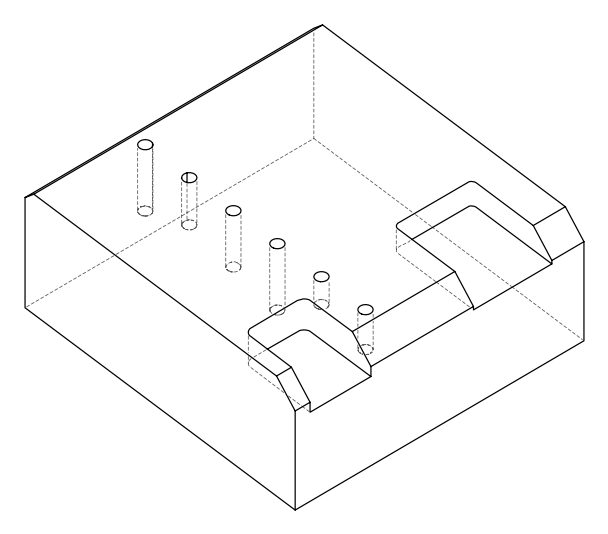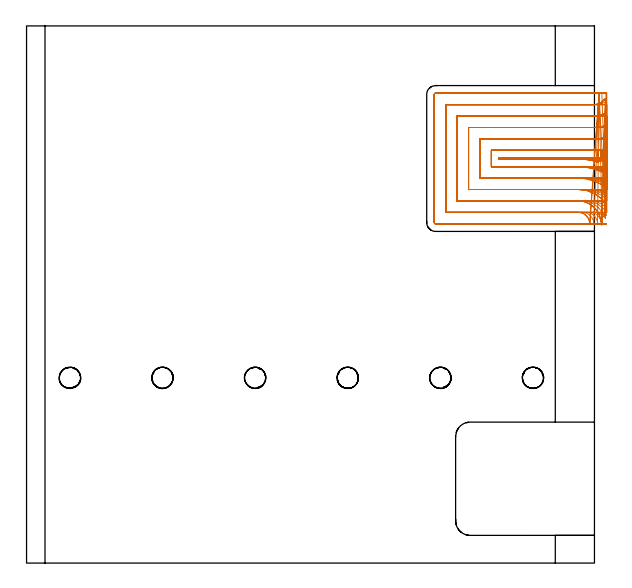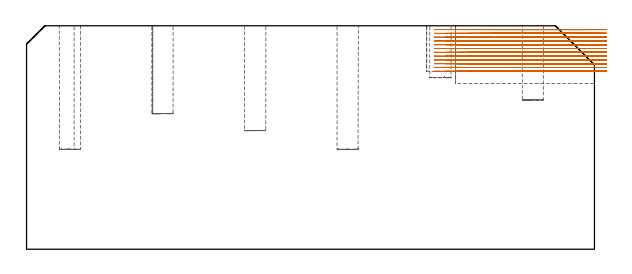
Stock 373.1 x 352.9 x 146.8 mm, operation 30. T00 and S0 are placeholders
(PLAN: 30 operations, 16 tool changes, 98.7 min)
(1 SPOT_DRILL | STEP1POCKET | NXT0321_9005460120000 | 0.03 min | 2 mm3)
(2 SPOT_DRILL_1 | STEP1POCKET_1 | NXT0321_9005460120000 | 0.03 min | 2 mm3)
(3 SPOT_DRILL_2 | STEP1POCKET_2 | NXT0321_9005460120000 | 0.03 min | 3 mm3)
(4 SPOT_DRILL_3 | STEP1POCKET_3 | NXT0321_9005460120000 | 0.03 min | 2 mm3)
(5 SPOT_DRILL_4 | STEP1POCKET_4 | NXT0321_9005460120000 | 0.03 min | 2 mm3)
(6 SPOT_DRILL_5 | STEP1POCKET_5 | NXT0321_9005460120000 | 0.03 min | 2 mm3)
(7 DRILL_BLIND_HOLE_INTO_CENTER | STEP1POCKET | NXT0301_042 | 0.2 min | 1881 mm3)
(8 DRILL_TO_ENLARGE_BLIND_HOLE | STEP1POCKET | UGT0301_374 | 0.2 min | 4579 mm3)
(9 DRILL_BLIND_HOLE_INTO_CENTER_1 | STEP1POCKET_1 | NXT0301_042 | 0.33 min | 3153 mm3)
(10 DRILL_TO_ENLARGE_BLIND_HOLE_1 | STEP1POCKET_1 | UGT0301_374 | 0.33 min | 7596 mm3)
(11 DRILL_BLIND_HOLE_INTO_CENTER_2 | STEP1POCKET_2 | NXT0301_042 | 0.24 min | 2233 mm3)
(12 DRILL_TO_ENLARGE_BLIND_HOLE_2 | STEP1POCKET_2 | UGT0301_374 | 0.24 min | 5416 mm3)
(13 DRILL_BLIND_HOLE_INTO_CENTER_3 | STEP1POCKET_3 | NXT0301_042 | 0.29 min | 2669 mm3)
(14 DRILL_TO_ENLARGE_BLIND_HOLE_3 | STEP1POCKET_3 | UGT0301_374 | 0.29 min | 6452 mm3)
(15 DRILL_BLIND_HOLE_INTO_CENTER_4 | STEP1POCKET_4 | NXT0301_042 | 0.33 min | 3153 mm3)
(16 DRILL_TO_ENLARGE_BLIND_HOLE_4 | STEP1POCKET_4 | UGT0301_374 | 0.33 min | 7594 mm3)
(17 DRILL_BLIND_HOLE_INTO_CENTER_5 | STEP1POCKET_5 | NXT0301_042 | 0.15 min | 1303 mm3)
(18 DRILL_TO_ENLARGE_BLIND_HOLE_5 | STEP1POCKET_5 | UGT0301_374 | 0.15 min | 3212 mm3)
(19 BORE_BLIND_HOLE | STEP1POCKET | UGT0332_064 | 0.2 min | 1032 mm3)
(20 BORE_BLIND_HOLE_1 | STEP1POCKET_1 | UGT0332_064 | 0.33 min | 1723 mm3)
(21 BORE_BLIND_HOLE_2 | STEP1POCKET_2 | UGT0332_064 | 0.24 min | 1226 mm3)
(22 BORE_BLIND_HOLE_3 | STEP1POCKET_3 | UGT0332_064 | 0.29 min | 1455 mm3)
(23 BORE_BLIND_HOLE_4 | STEP1POCKET_4 | UGT0332_064 | 0.33 min | 1721 mm3)
(24 BORE_BLIND_HOLE_5 | STEP1POCKET_5 | UGT0332_064 | 0.15 min | 722 mm3)
(25 AREA_MILL | FG_CHAMFER_SURFACE | UGT0205_001 | 10.25 min | 46894 mm3)
(26 AREA_MILL_1 | FG_CHAMFER_SURFACE_1 | UGT0205_001 | 1.7 min | 8766 mm3)
(27 AREA_MILL_2 | FG_CHAMFER_SURFACE_2 | UGT0205_001 | 14.32 min | 25832 mm3)
(28 AREA_MILL_3 | FG_CHAMFER_SURFACE_3 | UGT0205_001 | 3.36 min | 15700 mm3)
(29 MILL_SLOT | SLOT_PARTIAL_RECTANGULAR | NXT0201_012 | Follow Part, ap 4, ae 75% | 15.05 min | 250172 mm3)
(30 MILL_SLOT_1 | SLOT_PARTIAL_RECTANGULAR_1 | NXT0201_013 | Follow Part, ap 2.5, ae 75% | 49.25 min | 309719 mm3)
(TOOL NXT0321_9005460120000 | NC Spot Drill, 142deg, 12mm, Carbide, Uncoated | D12 PA142 FL30 Z2)
(TOOL NXT0301_042 | Carbide Drill 7.1mm [860.1-0710-057A1-MM 2214] | D7.1 PA140 FL85 Z2)
(TOOL UGT0301_374 | Twist Drill Flat Bottom 13 mm | D13 PA180 FL101 Z2)
(TOOL UGT0332_064 | 14 mm Boring Bar Slip Fit | D14)
(TOOL UGT0205_001 | Chamfer Mill 20 x 3 x 45 deg. | D20 FL50 Z2)
(TOOL NXT0201_012 | ENDMILL 16mm [2P460-1600-NA 1630] | D16 FL38 Z6)
(TOOL NXT0201_013 | ENDMILL 10mm | D10 FL30 Z4)
(OP 30 MILL_SLOT_1)
G17 G21 G94 G90
T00 M6
G54
G17 G0 G90 X381.073 Y271.933 S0 M3
G43 Z156.8 H0
Z144.308
G94 G1 X378.1 Y271.533 F250.
G2 X375.271 Y271.262 R37.5 F500.
G1 X375.559 Y266.271
G3 X375.202 Y263.42 R5.
X362.383 Y265.4 R42.5
G1 X310.4
Y266.2
X373.111
G3 X375.559 Y266.271 R42.5
G1 X375.271 Y271.262
G2 X373.111 Y271.2 R37.5
G1 X305.4
Y260.4
X362.383
G2 X378.1 Y256.947 R37.5
G1 X380.824 Y255.69 F250.
X381.058 Y279.617
X378.1 Y279.118
G2 X373.111 Y278.7 R30. F500.
G1 X297.9
Y252.9
X362.383
G2 X378.1 Y248.453 R30.
G1 X380.655 Y246.881 F250.
X381.025 Y287.425
X378.1 Y286.76
G2 X373.111 Y286.2 R22.5 F500.
G1 X290.4
Y245.4
X362.383
G2 X378.1 Y239. R22.5
G1 X380.247 Y236.904 F250.
X380.929 Y295.552
X378.1 Y294.554
G2 X373.111 Y293.7 R15. F500.
G1 X282.9
Y237.9
X362.383
G2 X377.224 Y225.073 R15.
G1 X377.659 Y222.105 F250.
X380.34 Y305.096 F500.
X378.1 Y303.1 F250.
G2 X373.111 Y301.2 R7.5 F500.
G1 X275.4
Y230.4
X362.383
G2 X369.883 Y222.9 R7.5
G1 X376.111 Y308.686
X373.111 Y308.7 F250.
X268.7 F500.
G3 X267.9 Y307.9 R0.8
G1 Y223.7
G3 X268.7 Y222.9 R0.8
G1 X362.383
X365.383 F250.
G0 Z156.8
X381.073 Y271.933
Z141.817
G1 X378.1 Y271.533
G2 X375.443 Y271.273 R37.5 F500.
G1 X375.754 Y266.282
G3 X375.408 Y263.444 R5.
X362.663 Y265.4 R42.5
G1 X310.4
Y266.2
X373.111
G3 X375.754 Y266.282 R42.5
G1 X375.443 Y271.273
G2 X373.111 Y271.2 R37.5
G1 X305.4
Y260.4
X362.663
G2 X378.1 Y257.075 R37.5
G1 X380.834 Y255.84 F250.
X381.058 Y279.617
X378.1 Y279.118
G2 X373.111 Y278.7 R30. F500.
G1 X297.9
Y252.9
X362.663
G2 X378.1 Y248.624 R30.
G1 X380.672 Y247.08 F250.
X381.025 Y287.425
X378.1 Y286.76
G2 X373.111 Y286.2 R22.5 F500.
G1 X290.4
Y245.4
X362.663
G2 X378.1 Y239.269 R22.5
G1 X380.283 Y237.211 F250.
X380.929 Y295.552
X378.1 Y294.554
G2 X373.111 Y293.7 R15. F500.
G1 X282.9
Y237.9
X362.663
G2 X377.448 Y225.431 R15.
G1 X377.954 Y222.474 F250.
X380.34 Y305.096 F500.
X378.1 Y303.1 F250.
G2 X373.111 Y301.2 R7.5 F500.
G1 X275.4
Y230.4
X362.663
G2 X370.163 Y222.9 R7.5
G1 X376.111 Y308.7
X373.111 F250.
X268.7 F500.
G3 X267.9 Y307.9 R0.8
G1 Y223.7
G3 X268.7 Y222.9 R0.8
G1 X362.663
X365.663 F250.
G0 Z156.8
X381.073 Y271.933
Z139.325
G1 X378.1 Y271.533
G2 X376.905 Y271.392 R37.5 F500.
G1 X377.41 Y266.418
G3 X377.156 Y263.671 R5.
X365.155 Y265.4 R42.5
G1 X310.4
Y266.2
X373.111
G3 X377.41 Y266.418 R42.5
G1 X376.905 Y271.392
G2 X373.111 Y271.2 R37.5
G1 X305.4
Y260.4
X365.155
G2 X378.1 Y258.095 R37.5
G1 X380.916 Y257.059 F250.
X381.058 Y279.617
X378.1 Y279.118
G2 X373.111 Y278.7 R30. F500.
G1 X297.9
Y252.9
X365.155
G2 X378.1 Y249.963 R30.
G1 X380.806 Y248.669 F250.
X381.025 Y287.425
X378.1 Y286.76
G2 X373.111 Y286.2 R22.5 F500.
G1 X290.4
Y245.4
X365.155
G2 X378.1 Y241.303 R22.5
G1 X380.554 Y239.577 F250.
X380.929 Y295.552
X378.1 Y294.554
G2 X373.111 Y293.7 R15. F500.
G1 X282.9
Y237.9
X365.155
G2 X378.1 Y230.478 R15.
G1 X379.616 Y227.889 F250.
X380.34 Y305.096
X378.1 Y303.1
G2 X373.111 Y301.2 R7.5 F500.
G1 X275.4
Y230.4
X365.155
G2 X372.655 Y222.9 R7.5
G1 X376.111 Y308.7
X373.111 F250.
X268.7 F500.
G3 X267.9 Y307.9 R0.8
G1 Y223.7
G3 X268.7 Y222.9 R0.8
G1 X365.155
X368.155 F250.
G0 Z156.8
X381.008 Y263.357
Z136.833
G1 X378.1 Y264.094
G3 X367.647 Y265.4 R42.5 F500.
G1 X310.4
Y266.2
X373.111
G3 X378.1 Y266.494 R42.5
G1 Y271.533
G2 X373.111 Y271.2 R37.5
G1 X305.4
Y260.4
X367.647
G2 X378.1 Y258.914 R37.5
G1 X380.981 Y258.077 F250.
X381.058 Y279.617
X378.1 Y279.118
G2 X373.111 Y278.7 R30. F500.
G1 X297.9
Y252.9
X367.647
G2 X378.1 Y251.02 R30.
G1 X380.912 Y249.975 F250.
X381.025 Y287.425
X378.1 Y286.76
G2 X373.111 Y286.2 R22.5 F500.
G1 X290.4
Y245.4
X367.647
G2 X378.1 Y242.824 R22.5
G1 X380.757 Y241.431 F250.
X380.929 Y295.552
X378.1 Y294.554
G2 X373.111 Y293.7 R15. F500.
G1 X282.9
Y237.9
X367.647
G2 X378.1 Y233.658 R15.
G1 X380.252 Y231.567 F250.
X380.34 Y305.096
X378.1 Y303.1
G2 X373.111 Y301.2 R7.5 F500.
G1 X275.4
Y230.4
X367.647
G2 X375.134 Y223.333 R7.5
G1 X376.111 Y308.7
X373.111 F250.
X268.7 F500.
G3 X267.9 Y307.9 R0.8
G1 Y223.7
G3 X268.7 Y222.9 R0.8
G1 X367.647
X370.647 F250.
G0 Z156.8
X381.047 Y264.086
Z134.342
G1 X378.1 Y264.648
G3 X370.139 Y265.4 R42.5 F500.
G1 X310.4
Y266.2
X373.111
G3 X378.1 Y266.494 R42.5
G1 Y271.533
G2 X373.111 Y271.2 R37.5
G1 X305.4
Y260.4
X370.139
G2 X378.1 Y259.545 R37.5
G1 X381.032 Y258.908 F250.
X381.058 Y279.617
X378.1 Y279.118
G2 X373.111 Y278.7 R30. F500.
G1 X297.9
Y252.9
X370.139
G2 X378.1 Y251.824 R30.
G1 X380.992 Y251.028 F250.
X381.025 Y287.425
X378.1 Y286.76
G2 X373.111 Y286.2 R22.5 F500.
G1 X290.4
Y245.4
X370.139
G2 X378.1 Y243.944 R22.5
G1 X380.906 Y242.883 F250.
X380.929 Y295.552
X378.1 Y294.554
G2 X373.111 Y293.7 R15. F500.
G1 X282.9
Y237.9
X370.139
G2 X378.1 Y235.613 R15.
G1 X380.643 Y234.021 F250.
X380.34 Y305.096
X378.1 Y303.1
G2 X373.111 Y301.2 R7.5 F500.
G1 X275.4
Y230.4
X370.139
G2 X377.287 Y225.168 R7.5
G1 X378.195 Y222.308 F250.
X376.111 Y308.7 F500.
X373.111 F250.
X268.7 F500.
G3 X267.9 Y307.9 R0.8
G1 Y223.7
G3 X268.7 Y222.9 R0.8
G1 X370.139
X373.139 F250.
G0 Z156.8
X381.08 Y264.762
Z131.85
G1 X378.1 Y265.111
G3 X373.155 Y265.4 R42.5 F500.
G1 X310.4
Y266.2
X373.156
G3 X378.1 Y266.489 R42.5
G1 Y271.527
G2 X373.156 Y271.2 R37.5
G1 X305.4
Y260.4
X373.155
G2 X378.1 Y260.073 R37.5
G1 X381.074 Y259.677 F250.
X381.059 Y279.605
X378.1 Y279.11
G2 X373.156 Y278.7 R30. F500.
G1 X297.9
Y252.9
X373.155
G2 X378.1 Y252.49 R30.
G1 X381.059 Y251.995 F250.
X381.027 Y287.409
X378.1 Y286.75
G2 X373.156 Y286.2 R22.5 F500.
G1 X290.4
Y245.4
X373.155
G2 X378.1 Y244.85 R22.5
G1 X381.027 Y244.191 F250.
X380.932 Y295.527
X378.1 Y294.538
G2 X373.156 Y293.7 R15. F500.
G1 X282.9
Y237.9
X373.155
G2 X378.1 Y237.062 R15.
G1 X380.932 Y236.073 F250.
X380.356 Y305.038
X378.1 Y303.06
G2 X373.156 Y301.2 R7.5 F500.
G1 X275.4
Y230.4
X373.155
G2 X378.1 Y228.539 R7.5
G1 X380.356 Y226.561 F250.
X376.152 Y308.55 F500.
X373.156 Y308.7 F250.
X268.7 F500.
G3 X267.9 Y307.9 R0.8
G1 Y223.7
G3 X268.7 Y222.9 R0.8
G1 X373.155
X376.155 F250.
G0 Z156.8
X381.092 Y265.06
Z129.358
G1 X378.1 Y265.282
G3 X374.942 Y265.4 R42.5 F500.
G1 X310.4
Y266.2
X374.954
G3 X378.1 Y266.317 R42.5
G1 Y271.332
G2 X374.954 Y271.2 R37.5
G1 X305.4
Y260.4
X374.942
G2 X378.1 Y260.267 R37.5
G1 X381.089 Y260.014 F250.
X381.083 Y279.18
X378.1 Y278.865
G2 X374.954 Y278.7 R30. F500.
G1 X297.9
Y252.9
X374.942
G2 X378.1 Y252.733 R30.
G1 X381.083 Y252.417 F250.
X381.071 Y286.84
X378.1 Y286.421
G2 X374.954 Y286.2 R22.5 F500.
G1 X290.4
Y245.4
X374.942
G2 X378.1 Y245.177 R22.5
G1 X381.07 Y244.756 F250.
X381.033 Y294.663
X378.1 Y294.034
G2 X374.954 Y293.7 R15. F500.
G1 X282.9
Y237.9
X374.942
G2 X378.1 Y237.564 R15.
G1 X381.033 Y236.932 F250.
X380.823 Y303.15
X378.1 Y301.892
G2 X374.954 Y301.2 R7.5 F500.
G1 X275.4
Y230.4
X374.942
G2 X378.1 Y229.703 R7.5
G1 X380.821 Y228.439 F250.
X377.954 Y308.7 F500.
X374.954 F250.
X268.7 F500.
G3 X267.9 Y307.9 R0.8
G1 Y223.7
G3 X268.7 Y222.9 R0.8
G1 X374.942
X377.942 F250.
G0 Z156.8
X381.1 Y265.364
Z126.867
G1 X378.1 Y265.397
G3 X377.625 Y265.4 R42.5 F500.
G1 X310.4
Y266.2
X377.638
G3 X378.1 Y266.203 R42.5
G1 Y271.203
G2 X377.638 Y271.2 R37.5
G1 X305.4
Y260.4
X377.625
G2 X378.1 Y260.397 R37.5
G1 X381.1 Y260.359 F250.
Y278.75
X378.1 Y278.704
G2 X377.638 Y278.7 R30. F500.
G1 X297.9
Y252.9
X377.625
G2 X378.1 Y252.896 R30.
G1 X381.1 Y252.849 F250.
X381.099 Y286.266
X378.1 Y286.205
G2 X377.638 Y286.2 R22.5 F500.
G1 X290.4
Y245.4
X377.625
G2 X378.1 Y245.395 R22.5
G1 X381.099 Y245.332 F250.
Y293.799
X378.1 Y293.707
G2 X377.638 Y293.7 R15. F500.
G1 X282.9
Y237.9
X377.625
G2 X378.1 Y237.892 R15.
G1 X381.099 Y237.798 F250.
X381.094 Y301.399
X378.1 Y301.214
G2 X377.638 Y301.2 R7.5 F500.
G1 X275.4
Y230.4
X377.625
G2 X378.1 Y230.385 R7.5
G1 X381.094 Y230.195 F250.
X380.638 Y308.7
X377.638
X268.7 F500.
G3 X267.9 Y307.9 R0.8
G1 Y223.7
G3 X268.7 Y222.9 R0.8
G1 X377.625
X380.625 F250.
G0 X381.1 Y265.4 Z124.375
G1 X378.1
X310.4 F500.
Y266.2
X378.1
Y271.2
X305.4
Y260.4
X378.1
X381.1 F250.
Y278.7
X378.1
X297.9 F500.
Y252.9
X378.1
X381.1 F250.
Y286.2
X378.1
X290.4 F500.
Y245.4
X378.1
X381.1 F250.
Y293.7
X378.1
X282.9 F500.
Y237.9
X378.1
X381.1 F250.
Y301.2
X378.1
X275.4 F500.
Y230.4
X378.1
X381.1 F250.
Y308.7
X378.1
X268.7 F500.
G3 X267.9 Y307.9 R0.8
G1 Y223.7
G3 X268.7 Y222.9 R0.8
G1 X378.1
X381.1 F250.
G0 Y265.4 Z121.883
G1 X378.1
X310.4 F500.
Y266.2
X378.1
Y271.2
X305.4
Y260.4
X378.1
X381.1 F250.
Y278.7
X378.1
X297.9 F500.
Y252.9
X378.1
X381.1 F250.
Y286.2
X378.1
X290.4 F500.
Y245.4
X378.1
X381.1 F250.
Y293.7
X378.1
X282.9 F500.
Y237.9
X378.1
X381.1 F250.
Y301.2
X378.1
X275.4 F500.
Y230.4
X378.1
X381.1 F250.
Y308.7
X378.1
X268.7 F500.
G3 X267.9 Y307.9 R0.8
G1 Y223.7
G3 X268.7 Y222.9 R0.8
G1 X378.1
X381.1 F250.
G0 Y265.4 Z119.392
G1 X378.1
X310.4 F500.
Y266.2
X378.1
Y271.2
X305.4
Y260.4
X378.1
X381.1 F250.
Y278.7
X378.1
X297.9 F500.
Y252.9
X378.1
X381.1 F250.
Y286.2
X378.1
X290.4 F500.
Y245.4
X378.1
X381.1 F250.
Y293.7
X378.1
X282.9 F500.
Y237.9
X378.1
X381.1 F250.
Y301.2
X378.1
X275.4 F500.
Y230.4
X378.1
X381.1 F250.
Y308.7
X378.1
X268.7 F500.
G3 X267.9 Y307.9 R0.8
G1 Y223.7
G3 X268.7 Y222.9 R0.8
G1 X378.1
X381.1 F250.
G0 Y265.4 Z116.9
G1 X378.1
X310.4 F500.
Y266.2
X378.1
Y271.2
X305.4
Y260.4
X378.1
X381.1 F250.
Y278.7
X378.1
X297.9 F500.
Y252.9
X378.1
X381.1 F250.
Y286.2
X378.1
X290.4 F500.
Y245.4
X378.1
X381.1 F250.
Y293.7
X378.1
X282.9 F500.
Y237.9
X378.1
X381.1 F250.
Y301.2
X378.1
X275.4 F500.
Y230.4
X378.1
X381.1 F250.
Y308.7
X378.1
X268.7 F500.
G3 X267.9 Y307.9 R0.8
G1 Y223.7
G3 X268.7 Y222.9 R0.8
G1 X378.1
X381.1 F250.
G0 Z156.8
M5
M2
